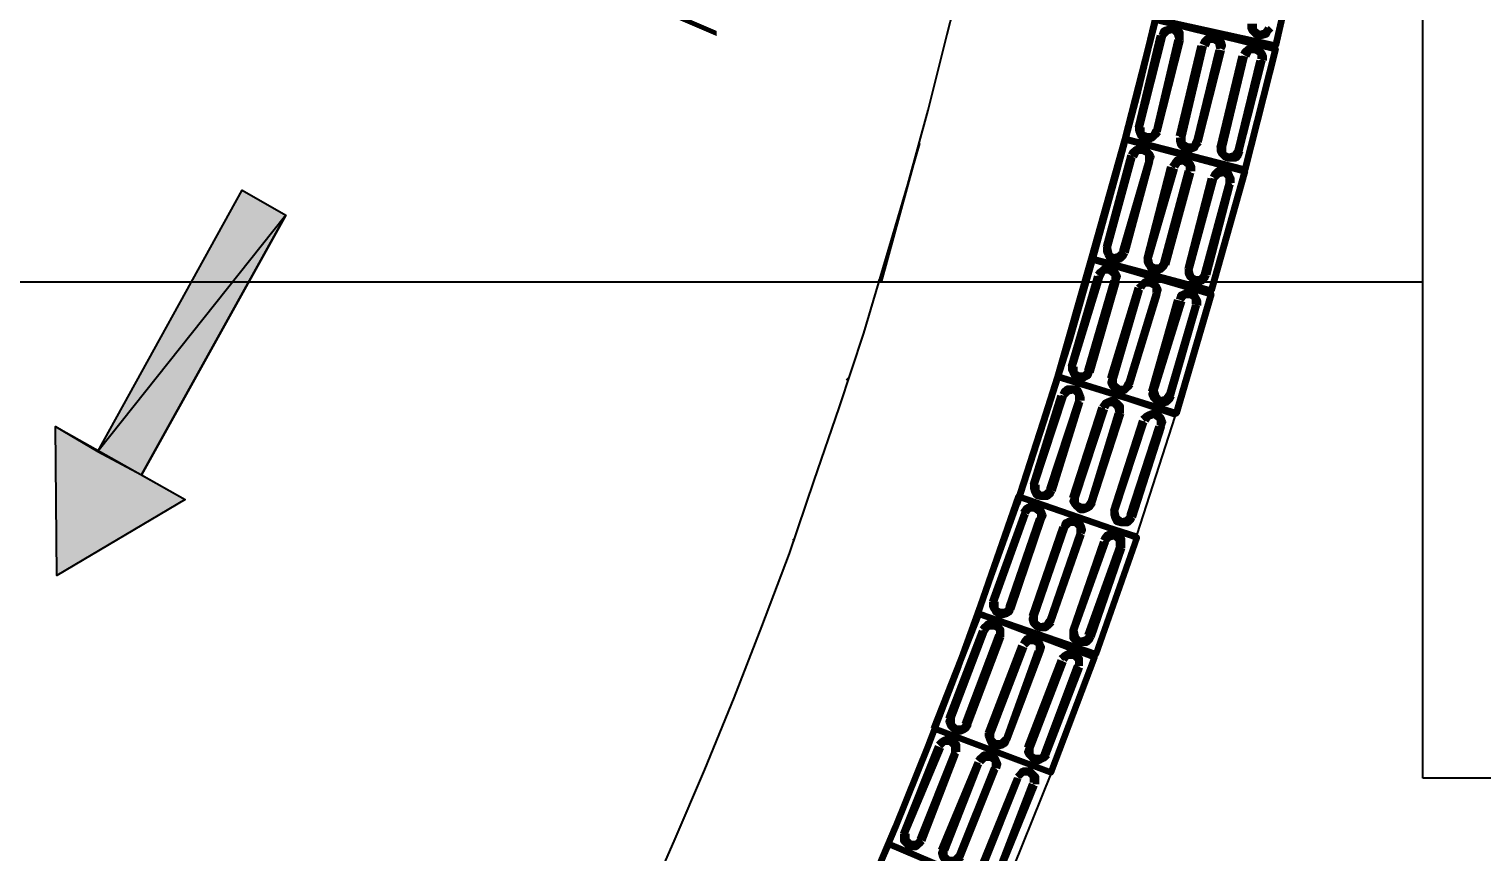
# Model space of a CAD drawing. Header units: millimetres. Extents: x 2273 to 2522, y 1034 to 1187.
# Drawn here: x 2394.337 to 2397.265, y 1166.87 to 1168.529 of the extents above; entities that cross this region are included whole.
import ezdxf

# ---------------------------------------------------------------- set-up
doc = ezdxf.new("R2010")
doc.units = ezdxf.units.MM
doc.linetypes.add('DASHED', pattern=[19.05, 12.7, -6.35])
doc.layers.add('LAYER8', color=8, linetype='Continuous')
doc.layers.add('PAREDES', color=4, linetype='Continuous', lineweight=100)
doc.styles.get("Standard").update_dxf_attribs({"font": 'arial.ttf'})

# ---------------------------------------------------------------- blocks, each defined once
blk = doc.blocks.new('KJIUY')
at = {"layer": 'PAREDES', "color": 0, "linetype": 'Continuous'}
blk.add_lwpolyline([(80.2623, 146.501), (80.1034, 146.5686), (79.9417, 146.6333), (79.7799, 146.6951), (79.6181, 146.7539), (79.4534, 146.8127), (79.2887, 146.8657), (79.124, 146.9186), (78.9564, 146.9657), (78.7887, 147.0127), (78.6211, 147.0569), (78.4505, 147.098), (78.2799, 147.1363), (78.1093, 147.1716), (77.9358, 147.2039), (77.7623, 147.2333), (77.5887, 147.2627), (77.4152, 147.2863), (77.2417, 147.3069), (77.0652, 147.3275), (76.8887, 147.3422), (76.7123, 147.3569)], dxfattribs=at)
at = {"layer": 'PAREDES', "color": 160, "linetype": 'Continuous'}
for points in [[(78.477, 147.0922), (78.2299, 147.1451), (78.2858, 147.3892), (78.5299, 147.3333), (78.477, 147.0922)], [(78.7181, 147.0304), (78.477, 147.0922), (78.5358, 147.3333), (78.7799, 147.2716), (78.7181, 147.0304)], [(78.4858, 147.2833), (78.4946, 147.2833), (78.5005, 147.2863), (78.5064, 147.2922), (78.5093, 147.298), (78.5093, 147.3069), (78.5064, 147.3157), (78.5005, 147.3186), (78.4946, 147.3245)], [(78.4858, 147.2892), (78.4975, 147.2892), (78.5064, 147.301), (78.5034, 147.3127), (78.4946, 147.3186)], [(78.5593, 147.3098), (78.5505, 147.3098), (78.5446, 147.3069), (78.5387, 147.301), (78.5328, 147.2951), (78.5328, 147.2863), (78.5358, 147.2775), (78.5417, 147.2716), (78.5475, 147.2686)], [(78.5564, 147.3039), (78.5446, 147.3039), (78.5387, 147.2922), (78.5387, 147.2804), (78.5505, 147.2745)], [(78.5593, 147.3069), (78.7446, 147.2598)], [(78.5593, 147.301), (78.7417, 147.2569)], [(78.7358, 147.2275), (78.5505, 147.2716)], [(78.7358, 147.2216), (78.5505, 147.2657)], [(78.9593, 146.9627), (78.7181, 147.0304), (78.7828, 147.2716), (79.024, 147.2039), (78.9593, 146.9627)], [(78.7328, 147.2216), (78.7417, 147.2216), (78.7475, 147.2245), (78.7534, 147.2304), (78.7564, 147.2363), (78.7564, 147.2451), (78.7564, 147.2539), (78.7505, 147.2598), (78.7417, 147.2627)], [(78.7328, 147.2275), (78.7475, 147.2275), (78.7534, 147.2392), (78.7505, 147.251), (78.7417, 147.2569)], [(78.5358, 147.2245), (78.5299, 147.2275), (78.5211, 147.2245), (78.5152, 147.2186), (78.5123, 147.2098), (78.5123, 147.2039), (78.5152, 147.1951), (78.5211, 147.1892), (78.527, 147.1863)], [(78.5387, 147.2245), (78.724, 147.1775)], [(78.8064, 147.2451), (78.7975, 147.2451), (78.7917, 147.2422), (78.7858, 147.2392), (78.7828, 147.2304), (78.7799, 147.2216), (78.7828, 147.2157), (78.7887, 147.2098), (78.7946, 147.2069)], [(78.8064, 147.2392), (78.7946, 147.2392), (78.7858, 147.2304), (78.7887, 147.2186), (78.7975, 147.2098)], [(78.8064, 147.2392), (78.9917, 147.1892)], [(78.8093, 147.2422), (78.9917, 147.1951)], [(78.5358, 147.2216), (78.524, 147.2186), (78.5181, 147.2098), (78.5181, 147.198), (78.5299, 147.1922)], [(78.5387, 147.2186), (78.7211, 147.1745)], [(78.9828, 147.1598), (78.7975, 147.2098)], [(78.9799, 147.1569), (78.7975, 147.2039)], [(79.1975, 146.8951), (78.9593, 146.9627), (79.0299, 147.2039), (79.2711, 147.1333), (79.1975, 146.8951)], [(78.9799, 147.1569), (78.9887, 147.1569), (78.9946, 147.1598), (79.0005, 147.1657), (79.0064, 147.1716), (79.0064, 147.1804), (79.0034, 147.1863), (78.9975, 147.1922), (78.9917, 147.1951)], [(78.7152, 147.1451), (78.5299, 147.1892)], [(78.7123, 147.1392), (78.5299, 147.1833)], [(78.7152, 147.1392), (78.7211, 147.1392), (78.7299, 147.1422), (78.7358, 147.148), (78.7387, 147.1539), (78.7387, 147.1627), (78.7358, 147.1716), (78.7299, 147.1745), (78.724, 147.1804)], [(78.7152, 147.1451), (78.727, 147.1451), (78.7328, 147.1569), (78.7328, 147.1686), (78.7211, 147.1745)], [(78.7828, 147.1657), (78.774, 147.1657), (78.7681, 147.1627), (78.7623, 147.1569), (78.7593, 147.151), (78.7593, 147.1422), (78.7593, 147.1363), (78.7652, 147.1304), (78.774, 147.1245)], [(78.9828, 147.1598), (78.9946, 147.1627), (79.0005, 147.1716), (79.0005, 147.1833), (78.9887, 147.1922)], [(79.0534, 147.1775), (79.0446, 147.1775), (79.0387, 147.1745), (79.0328, 147.1716), (79.027, 147.1627), (79.027, 147.1539), (79.0299, 147.148), (79.0328, 147.1422), (79.0417, 147.1392)], [(79.0505, 147.1716), (79.0387, 147.1716), (79.0328, 147.1627), (79.0328, 147.151), (79.0417, 147.1422)], [(79.0534, 147.1745), (79.2358, 147.1216)], [(79.0534, 147.1716), (79.2358, 147.1186)], [(78.5181, 147.1422), (78.5093, 147.1422), (78.5034, 147.1422), (78.4975, 147.1363), (78.4946, 147.1275), (78.4946, 147.1216), (78.4975, 147.1127), (78.5005, 147.1069), (78.5093, 147.1039)], [(78.5181, 147.1392), (78.5064, 147.1363), (78.4975, 147.1275), (78.5005, 147.1157), (78.5093, 147.1069)], [(78.5181, 147.1422), (78.7034, 147.0951)], [(78.5181, 147.1363), (78.7034, 147.0922)], [(78.7828, 147.1598), (78.7711, 147.1598), (78.7623, 147.148), (78.7652, 147.1363), (78.774, 147.1304)], [(78.7828, 147.1569), (78.9681, 147.1069)], [(78.7858, 147.1627), (78.9711, 147.1127)], [(79.227, 147.0833), (79.0417, 147.1363)], [(79.227, 147.0892), (79.0446, 147.1451)], [(78.6946, 147.0598), (78.5093, 147.1069)], [(78.9593, 147.0745), (78.774, 147.1216)], [(78.9593, 147.0775), (78.777, 147.1304)], [(78.9564, 147.0745), (78.9652, 147.0745), (78.9711, 147.0775), (78.977, 147.0804), (78.9828, 147.0892), (78.9828, 147.098), (78.9799, 147.1039), (78.974, 147.1098), (78.9681, 147.1127)], [(78.9593, 147.0775), (78.9711, 147.0804), (78.977, 147.0892), (78.977, 147.101), (78.9652, 147.1098)], [(79.224, 147.0863), (79.2328, 147.0833), (79.2387, 147.0863), (79.2446, 147.0922), (79.2475, 147.098), (79.2505, 147.1069), (79.2475, 147.1157), (79.2417, 147.1216), (79.2358, 147.1245)], [(79.224, 147.0892), (79.2358, 147.0922), (79.2446, 147.101), (79.2417, 147.1127), (79.2328, 147.1186)], [(79.2975, 147.1039), (79.2887, 147.1069), (79.2799, 147.1039), (79.274, 147.098), (79.2711, 147.0922), (79.2711, 147.0833), (79.274, 147.0775), (79.277, 147.0716), (79.2828, 147.0657)], [(78.6946, 147.0569), (78.5093, 147.101)], [(78.6917, 147.0569), (78.7005, 147.0569), (78.7093, 147.0598), (78.7152, 147.0657), (78.7181, 147.0716), (78.7181, 147.0804), (78.7152, 147.0863), (78.7093, 147.0922), (78.7034, 147.098)], [(78.6946, 147.0627), (78.7064, 147.0627), (78.7123, 147.0745), (78.7123, 147.0863), (78.7005, 147.0922)], [(78.7623, 147.0804), (78.7534, 147.0833), (78.7475, 147.0804), (78.7417, 147.0745), (78.7387, 147.0686), (78.7358, 147.0598), (78.7387, 147.051), (78.7446, 147.0451), (78.7505, 147.0422)], [(78.7623, 147.0775), (78.7475, 147.0775), (78.7417, 147.0657), (78.7417, 147.0539), (78.7534, 147.048)], [(78.7623, 147.0804), (78.9475, 147.0304)], [(78.7623, 147.0775), (78.9446, 147.0245)], [(79.0299, 147.0951), (79.0211, 147.098), (79.0152, 147.0951), (79.0093, 147.0892), (79.0034, 147.0833), (79.0034, 147.0745), (79.0064, 147.0686), (79.0123, 147.0627), (79.0181, 147.0569)], [(79.027, 147.0922), (79.0152, 147.0922), (79.0093, 147.0804), (79.0093, 147.0686), (79.0181, 147.0627)], [(79.0299, 147.0951), (79.2123, 147.0392)], [(79.0299, 147.0922), (79.2123, 147.0363)], [(79.2946, 147.101), (79.2828, 147.101), (79.274, 147.0892), (79.277, 147.0775), (79.2858, 147.0716)], [(79.2975, 147.1039), (79.4799, 147.0451)], [(79.2975, 147.098), (79.477, 147.0392)], [(79.2005, 147.001), (79.0181, 147.0569)], [(79.2034, 147.0069), (79.0211, 147.0598)], [(79.4681, 147.0069), (79.2858, 147.0657)], [(79.4681, 147.0098), (79.2887, 147.0686)], [(79.674, 146.7333), (79.4387, 146.8157), (79.5211, 147.0539), (79.7564, 146.9716), (79.674, 146.7333)], [(78.9358, 146.9922), (78.7505, 147.0422)], [(78.9387, 146.9951), (78.7534, 147.0451)], [(78.9358, 146.9922), (78.9446, 146.9922), (78.9505, 146.9951), (78.9564, 146.998), (78.9593, 147.0069), (78.9623, 147.0127), (78.9593, 147.0216), (78.9534, 147.0275), (78.9475, 147.0304)], [(78.9358, 146.9951), (78.9505, 146.998), (78.9564, 147.0069), (78.9534, 147.0186), (78.9446, 147.0275)], [(79.2005, 147.0039), (79.2093, 147.001), (79.2152, 147.0039), (79.2211, 147.0098), (79.224, 147.0157), (79.227, 147.0245), (79.224, 147.0304), (79.2181, 147.0363), (79.2123, 147.0422)], [(79.2005, 147.0069), (79.2123, 147.0069), (79.2211, 147.0186), (79.2211, 147.0304), (79.2093, 147.0363)], [(79.2711, 147.0216), (79.2623, 147.0216), (79.2564, 147.0216), (79.2505, 147.0157), (79.2446, 147.0098), (79.2446, 147.001), (79.2475, 146.9951), (79.2505, 146.9892), (79.2593, 146.9833)], [(79.2711, 147.0186), (79.2593, 147.0157), (79.2505, 147.0069), (79.2505, 146.9951), (79.2593, 146.9892)], [(79.2711, 147.0216), (79.4534, 146.9627)], [(79.4652, 147.0069), (79.474, 147.0069), (79.4828, 147.0098), (79.4887, 147.0127), (79.4917, 147.0216), (79.4917, 147.0275), (79.4917, 147.0363), (79.4858, 147.0422), (79.4799, 147.0451)], [(79.4681, 147.0098), (79.4799, 147.0127), (79.4887, 147.0216), (79.4858, 147.0333), (79.477, 147.0422)], [(79.5417, 147.0245), (79.5328, 147.0245), (79.524, 147.0245), (79.5181, 147.0186), (79.5152, 147.0127), (79.5152, 147.0039), (79.5152, 146.9951), (79.5211, 146.9892), (79.527, 146.9863)], [(79.5387, 147.0186), (79.527, 147.0186), (79.5181, 147.0098), (79.5211, 146.998), (79.5299, 146.9892)], [(79.5387, 147.0186), (79.7181, 146.9539)], [(79.5417, 147.0245), (79.7211, 146.9627)], [(79.0034, 147.0127), (78.9946, 147.0157), (78.9887, 147.0127), (78.9828, 147.0069), (78.9799, 147.001), (78.977, 146.9922), (78.9799, 146.9863), (78.9858, 146.9804), (78.9917, 146.9745)], [(79.0034, 147.0098), (78.9917, 147.0098), (78.9828, 146.998), (78.9828, 146.9863), (78.9946, 146.9804)], [(79.0034, 147.0069), (79.1858, 146.9539)], [(79.0064, 147.0127), (79.1887, 146.9598)], [(79.2711, 147.0157), (79.4534, 146.9598)], [(79.7093, 146.9275), (79.5299, 146.9922)], [(79.177, 146.9245), (78.9946, 146.9804)], [(79.177, 146.9216), (78.9946, 146.9745)], [(79.4417, 146.9245), (79.2593, 146.9833)], [(79.4417, 146.9304), (79.2623, 146.9892)], [(79.4387, 146.9275), (79.4475, 146.9245), (79.4534, 146.9275), (79.4593, 146.9333), (79.4652, 146.9392), (79.4652, 146.948), (79.4623, 146.9539), (79.4593, 146.9598), (79.4505, 146.9657)], [(79.7093, 146.9245), (79.5299, 146.9863)], [(79.9064, 146.6451), (79.674, 146.7363), (79.7623, 146.9686), (79.9946, 146.8804), (79.9064, 146.6451)], [(79.7064, 146.9245), (79.7152, 146.9245), (79.724, 146.9245), (79.7299, 146.9304), (79.7328, 146.9363), (79.7328, 146.9451), (79.7328, 146.9539), (79.727, 146.9598), (79.7211, 146.9627)], [(79.174, 146.9216), (79.1828, 146.9216), (79.1887, 146.9245), (79.1946, 146.9275), (79.2005, 146.9363), (79.2005, 146.9451), (79.1975, 146.951), (79.1946, 146.9569), (79.1858, 146.9598)], [(79.177, 146.9275), (79.1887, 146.9275), (79.1946, 146.9363), (79.1946, 146.948), (79.1858, 146.9569)], [(79.2446, 146.9422), (79.2387, 146.9422), (79.2299, 146.9392), (79.224, 146.9363), (79.2211, 146.9275), (79.2211, 146.9216), (79.2211, 146.9127), (79.227, 146.9069), (79.2328, 146.9039)], [(79.2446, 146.9363), (79.2328, 146.9363), (79.224, 146.9275), (79.227, 146.9157), (79.2358, 146.9069)], [(79.2446, 146.9363), (79.424, 146.8775)], [(79.2475, 146.9392), (79.427, 146.8833)], [(79.4417, 146.9304), (79.4534, 146.9304), (79.4593, 146.9422), (79.4593, 146.9539), (79.4505, 146.9598)], [(79.5123, 146.9422), (79.5064, 146.9451), (79.4975, 146.9422), (79.4917, 146.9392), (79.4887, 146.9304), (79.4858, 146.9245), (79.4887, 146.9157), (79.4917, 146.9098), (79.5005, 146.9069)], [(79.5123, 146.9392), (79.5005, 146.9392), (79.4917, 146.9304), (79.4917, 146.9186), (79.5005, 146.9098)], [(79.5123, 146.9392), (79.6917, 146.8775)], [(79.5152, 146.9422), (79.6917, 146.8804)], [(79.7093, 146.9275), (79.7211, 146.9304), (79.7299, 146.9392), (79.727, 146.951), (79.7181, 146.9598)], [(79.7799, 146.9392), (79.7711, 146.9392), (79.7652, 146.9392), (79.7593, 146.9333), (79.7534, 146.9275), (79.7534, 146.9186), (79.7564, 146.9127), (79.7593, 146.9069), (79.7652, 146.901)], [(79.7799, 146.9363), (79.7681, 146.9363), (79.7593, 146.9275), (79.7593, 146.9127), (79.7681, 146.9069)], [(79.7799, 146.9333), (79.9593, 146.8657)], [(79.7828, 146.9392), (79.9593, 146.8716)], [(79.4152, 146.848), (79.2358, 146.9069)], [(79.6799, 146.848), (79.5005, 146.9098)], [(79.6799, 146.8422), (79.5005, 146.9039)], [(79.9475, 146.8392), (79.7711, 146.9069)], [(79.4152, 146.8451), (79.2358, 146.901)], [(79.4123, 146.8451), (79.4211, 146.8451), (79.4299, 146.848), (79.4358, 146.851), (79.4387, 146.8598), (79.4387, 146.8657), (79.4387, 146.8745), (79.4328, 146.8804), (79.427, 146.8833)], [(79.4152, 146.851), (79.427, 146.851), (79.4358, 146.8598), (79.4328, 146.8716), (79.424, 146.8804)], [(79.677, 146.8451), (79.6858, 146.8422), (79.6946, 146.8451), (79.7005, 146.851), (79.7034, 146.8569), (79.7034, 146.8657), (79.7034, 146.8716), (79.6975, 146.8775), (79.6917, 146.8833)], [(79.6799, 146.848), (79.6917, 146.848), (79.7005, 146.8569), (79.6975, 146.8716), (79.6887, 146.8775)], [(79.9446, 146.8333), (79.7681, 146.901)], [(79.9446, 146.8363), (79.9534, 146.8333), (79.9593, 146.8363), (79.9652, 146.8422), (79.9711, 146.848), (79.9711, 146.8569), (79.9681, 146.8627), (79.9652, 146.8686), (79.9593, 146.8745)], [(79.4828, 146.8627), (79.477, 146.8657), (79.4681, 146.8627), (79.4623, 146.8569), (79.4593, 146.851), (79.4564, 146.8422), (79.4593, 146.8363), (79.4623, 146.8304), (79.4711, 146.8245)], [(79.4828, 146.8598), (79.4711, 146.8598), (79.4623, 146.848), (79.4623, 146.8363), (79.4711, 146.8304)], [(79.4828, 146.8627), (79.6652, 146.801)], [(79.4828, 146.8569), (79.6623, 146.7951)], [(79.7505, 146.8598), (79.7417, 146.8627), (79.7358, 146.8598), (79.7299, 146.8569), (79.724, 146.848), (79.724, 146.8422), (79.724, 146.8333), (79.7299, 146.8275), (79.7358, 146.8245)], [(79.7505, 146.8569), (79.7358, 146.8569), (79.7299, 146.848), (79.7299, 146.8363), (79.7387, 146.8275)], [(79.7505, 146.8598), (79.9299, 146.7922)], [(79.7505, 146.8539), (79.9299, 146.7892)], [(79.9446, 146.8392), (79.9593, 146.8392), (79.9652, 146.848), (79.9652, 146.8627), (79.9564, 146.8686)], [(80.0181, 146.851), (80.0093, 146.851), (80.0034, 146.851), (79.9975, 146.8451), (79.9917, 146.8392), (79.9917, 146.8304), (79.9917, 146.8245), (79.9975, 146.8186), (80.0034, 146.8127)], [(80.0152, 146.8451), (80.0034, 146.8451), (79.9946, 146.8363), (79.9946, 146.8245), (80.0034, 146.8157)], [(80.0211, 146.848), (80.1946, 146.7775)], [(79.6505, 146.7627), (79.4711, 146.8275)], [(79.6534, 146.7657), (79.474, 146.8304)], [(79.9152, 146.7539), (79.7387, 146.8216)], [(79.9181, 146.7598), (79.7417, 146.8275)], [(80.1828, 146.7451), (80.0064, 146.8157)], [(80.0181, 146.8422), (80.1946, 146.7745)], [(79.6505, 146.7627), (79.6593, 146.7627), (79.6652, 146.7657), (79.6711, 146.7686), (79.677, 146.7775), (79.677, 146.7833), (79.674, 146.7922), (79.6711, 146.798), (79.6623, 146.801)], [(79.6505, 146.7686), (79.6652, 146.7686), (79.6711, 146.7775), (79.6711, 146.7892), (79.6623, 146.798)], [(79.9152, 146.7539), (79.9211, 146.7539), (79.9299, 146.7569), (79.9358, 146.7598), (79.9417, 146.7686), (79.9417, 146.7745), (79.9387, 146.7833), (79.9358, 146.7892), (79.9299, 146.7922)], [(79.9152, 146.7598), (79.927, 146.7598), (79.9358, 146.7686), (79.9358, 146.7804), (79.927, 146.7892)], [(80.1799, 146.7422), (80.0064, 146.8127)], [(79.7211, 146.7804), (79.7123, 146.7804), (79.7064, 146.7804), (79.7005, 146.7745), (79.6946, 146.7686), (79.6946, 146.7598), (79.6946, 146.7539), (79.7005, 146.748), (79.7064, 146.7422)], [(79.7211, 146.7775), (79.7064, 146.7775), (79.7005, 146.7686), (79.7005, 146.7539), (79.7093, 146.748)], [(79.7181, 146.7745), (79.8975, 146.7069)], [(79.7211, 146.7804), (79.9005, 146.7127)], [(79.9858, 146.7716), (79.977, 146.7745), (79.9711, 146.7716), (79.9652, 146.7686), (79.9593, 146.7598), (79.9593, 146.7539), (79.9593, 146.7451), (79.9652, 146.7392), (79.9711, 146.7333)], [(79.9858, 146.7686), (79.9711, 146.7686), (79.9652, 146.7598), (79.9652, 146.748), (79.974, 146.7392)], [(79.9858, 146.7657), (80.1623, 146.6951)], [(79.9887, 146.7686), (80.1652, 146.698)], [(80.3681, 146.4539), (80.1387, 146.5539), (80.2358, 146.7833), (80.4681, 146.6833), (80.3681, 146.4539)], [(79.8858, 146.6804), (79.7093, 146.748)], [(79.8858, 146.6745), (79.7093, 146.7422)], [(80.1505, 146.6598), (79.974, 146.7333)], [(80.1505, 146.6686), (79.977, 146.7363)], [(79.8858, 146.6775), (79.8917, 146.6745), (79.9005, 146.6775), (79.9064, 146.6833), (79.9093, 146.6892), (79.9123, 146.698), (79.9093, 146.7039), (79.9064, 146.7098), (79.8975, 146.7157)], [(79.8858, 146.6804), (79.8975, 146.6804), (79.9064, 146.6892), (79.9064, 146.7039), (79.8975, 146.7098)], [(80.1505, 146.6627), (80.1564, 146.6598), (80.1652, 146.6627), (80.1711, 146.6657), (80.174, 146.6745), (80.177, 146.6804), (80.174, 146.6892), (80.1711, 146.6951), (80.1652, 146.701)], [(79.9534, 146.6922), (79.9475, 146.6922), (79.9387, 146.6922), (79.9328, 146.6863), (79.927, 146.6804), (79.927, 146.6716), (79.9299, 146.6657), (79.9328, 146.6598), (79.9387, 146.6539)], [(79.9534, 146.6863), (79.9417, 146.6863), (79.9328, 146.6775), (79.9328, 146.6657), (79.9417, 146.6569)], [(79.9534, 146.6863), (80.1299, 146.6157)], [(79.9564, 146.6892), (80.1328, 146.6216)], [(80.1505, 146.6657), (80.1623, 146.6657), (80.1711, 146.6745), (80.1711, 146.6863), (80.1623, 146.6951)], [(80.1181, 146.5833), (79.9417, 146.6539)], [(80.1181, 146.5863), (79.9446, 146.6598)], [(80.1181, 146.5833), (80.124, 146.5833), (80.1328, 146.5833), (80.1387, 146.5892), (80.1446, 146.5951), (80.1446, 146.6039), (80.1446, 146.6098), (80.1387, 146.6157), (80.1328, 146.6216)], [(80.1181, 146.5892), (80.1299, 146.5892), (80.1387, 146.598), (80.1387, 146.6098), (80.1299, 146.6186)]]:
    blk.add_lwpolyline(points, dxfattribs=at)

msp = doc.modelspace()

# ---------------------------------------------------------------- hatches: boundary and pattern name
at = {"layer": 'LAYER8', "linetype": 'Continuous'}
for color, points in [(0, [(2394.8548, 1168.1537), (2394.4754, 1167.6772), (2394.7666, 1168.2037), (2394.8548, 1168.1537), (2394.4754, 1167.6772), (2394.5637, 1167.6302)]), (252, [(2396.0548, 1168.0331), (2396.0548, 1168.0184), (2396.049, 1168.0184)]), (0, [(2394.3931, 1167.4272), (2394.3901, 1167.7272), (2394.6519, 1167.5802)])]:
    msp.add_hatch(color=color, dxfattribs=at).paths.add_polyline_path(points)

# ---------------------------------------------------------------- linework, layer by layer
at = {"layer": 'LAYER8', "linetype": 'DASHED'}
msp.add_line((2397.146, 1168.0184), (2393.796, 1168.0184), dxfattribs=at)
at = {"layer": 'LAYER8', "linetype": 'Continuous'}
for points in [[(2397.146, 1167.0184), (2397.146, 1168.8184)], [(2398.996, 1167.0184), (2397.146, 1167.0184)]]:
    msp.add_lwpolyline(points, dxfattribs=at)
at = {"layer": 'LAYER8', "color": 0, "linetype": 'Continuous'}
for points in [[(2395.5754, 1166.7507), (2395.6372, 1166.8919), (2395.699, 1167.036), (2395.7578, 1167.1802), (2395.8137, 1167.3243), (2395.8695, 1167.4713), (2395.9195, 1167.6184), (2395.9695, 1167.7654), (2396.0195, 1167.9154), (2396.0637, 1168.0654), (2396.1078, 1168.2154), (2396.149, 1168.3654), (2396.1872, 1168.5184), (2396.2254, 1168.6684)], [(2394.3901, 1167.7272), (2394.4754, 1167.6772), (2394.7666, 1168.2037), (2394.8548, 1168.1537), (2394.5637, 1167.6302), (2394.6519, 1167.5802), (2394.3931, 1167.4272), (2394.3901, 1167.7272)], [(2394.7666, 1168.2037), (2394.8548, 1168.1537), (2394.4754, 1167.6772), (2394.7666, 1168.2037)], [(2394.8548, 1168.1537), (2394.4754, 1167.6772), (2394.5637, 1167.6302), (2394.8548, 1168.1537)], [(2397.146, 1168.0184), (2396.9254, 1168.0184)], [(2394.3931, 1167.4272), (2394.3901, 1167.7272), (2394.6519, 1167.5802), (2394.3931, 1167.4272)]]:
    msp.add_lwpolyline(points, dxfattribs=at)
at = {"layer": 'LAYER8', "color": 252, "linetype": 'Continuous'}
for points in [[(2396.0548, 1168.0331), (2396.0548, 1168.0184), (2396.1313, 1168.2978), (2396.0548, 1168.0331)], [(2396.0548, 1168.0331), (2396.0548, 1168.0184), (2396.049, 1168.0184), (2396.0548, 1168.0331)], [(2396.3725, 1167.7125), (2396.4666, 1168.0184), (2396.3725, 1167.7125)], [(2395.9842, 1167.8213), (2395.9901, 1167.8272)], [(2395.8754, 1167.5007), (2395.8784, 1167.4978)]]:
    msp.add_lwpolyline(points, dxfattribs=at)
at = {"layer": 'LAYER8', "color": 160, "linetype": 'Continuous'}
for points in [[(2396.3313, 1167.586), (2396.4107, 1167.8272), (2396.646, 1167.7478), (2396.5695, 1167.5096), (2396.3313, 1167.586)], [(2396.0695, 1166.886), (2396.1607, 1167.1184), (2396.396, 1167.0272), (2396.3019, 1166.7919), (2396.0695, 1166.886)]]:
    msp.add_lwpolyline(points, dxfattribs=at)

# ---------------------------------------------------------------- block references
at = {"layer": 'LAYER8', "color": 0, "linetype": 'ByBlock', "rotation": 270}
msp.add_blockref('KJIUY', (2249.5156, 1247.0248), dxfattribs=at)

# ---------------------------------------------------------------- texts
at = {"layer": 'LAYER8', "color": 0, "linetype": 'Continuous', "insert": (2395.7173, 1169.7225), "char_height": 0.1, "width": 1.700801, "attachment_point": 1, "rotation": 270}
msp.add_mtext('{\\fHarlow Solid Italic|b0|i0|c0|p82;ÁREA EXTERNA P/\\PEMBARQUE E DESEMBARQUE\\PDE AMBULÂNCIA}', dxfattribs=at)

doc.saveas('drawing.dxf')
